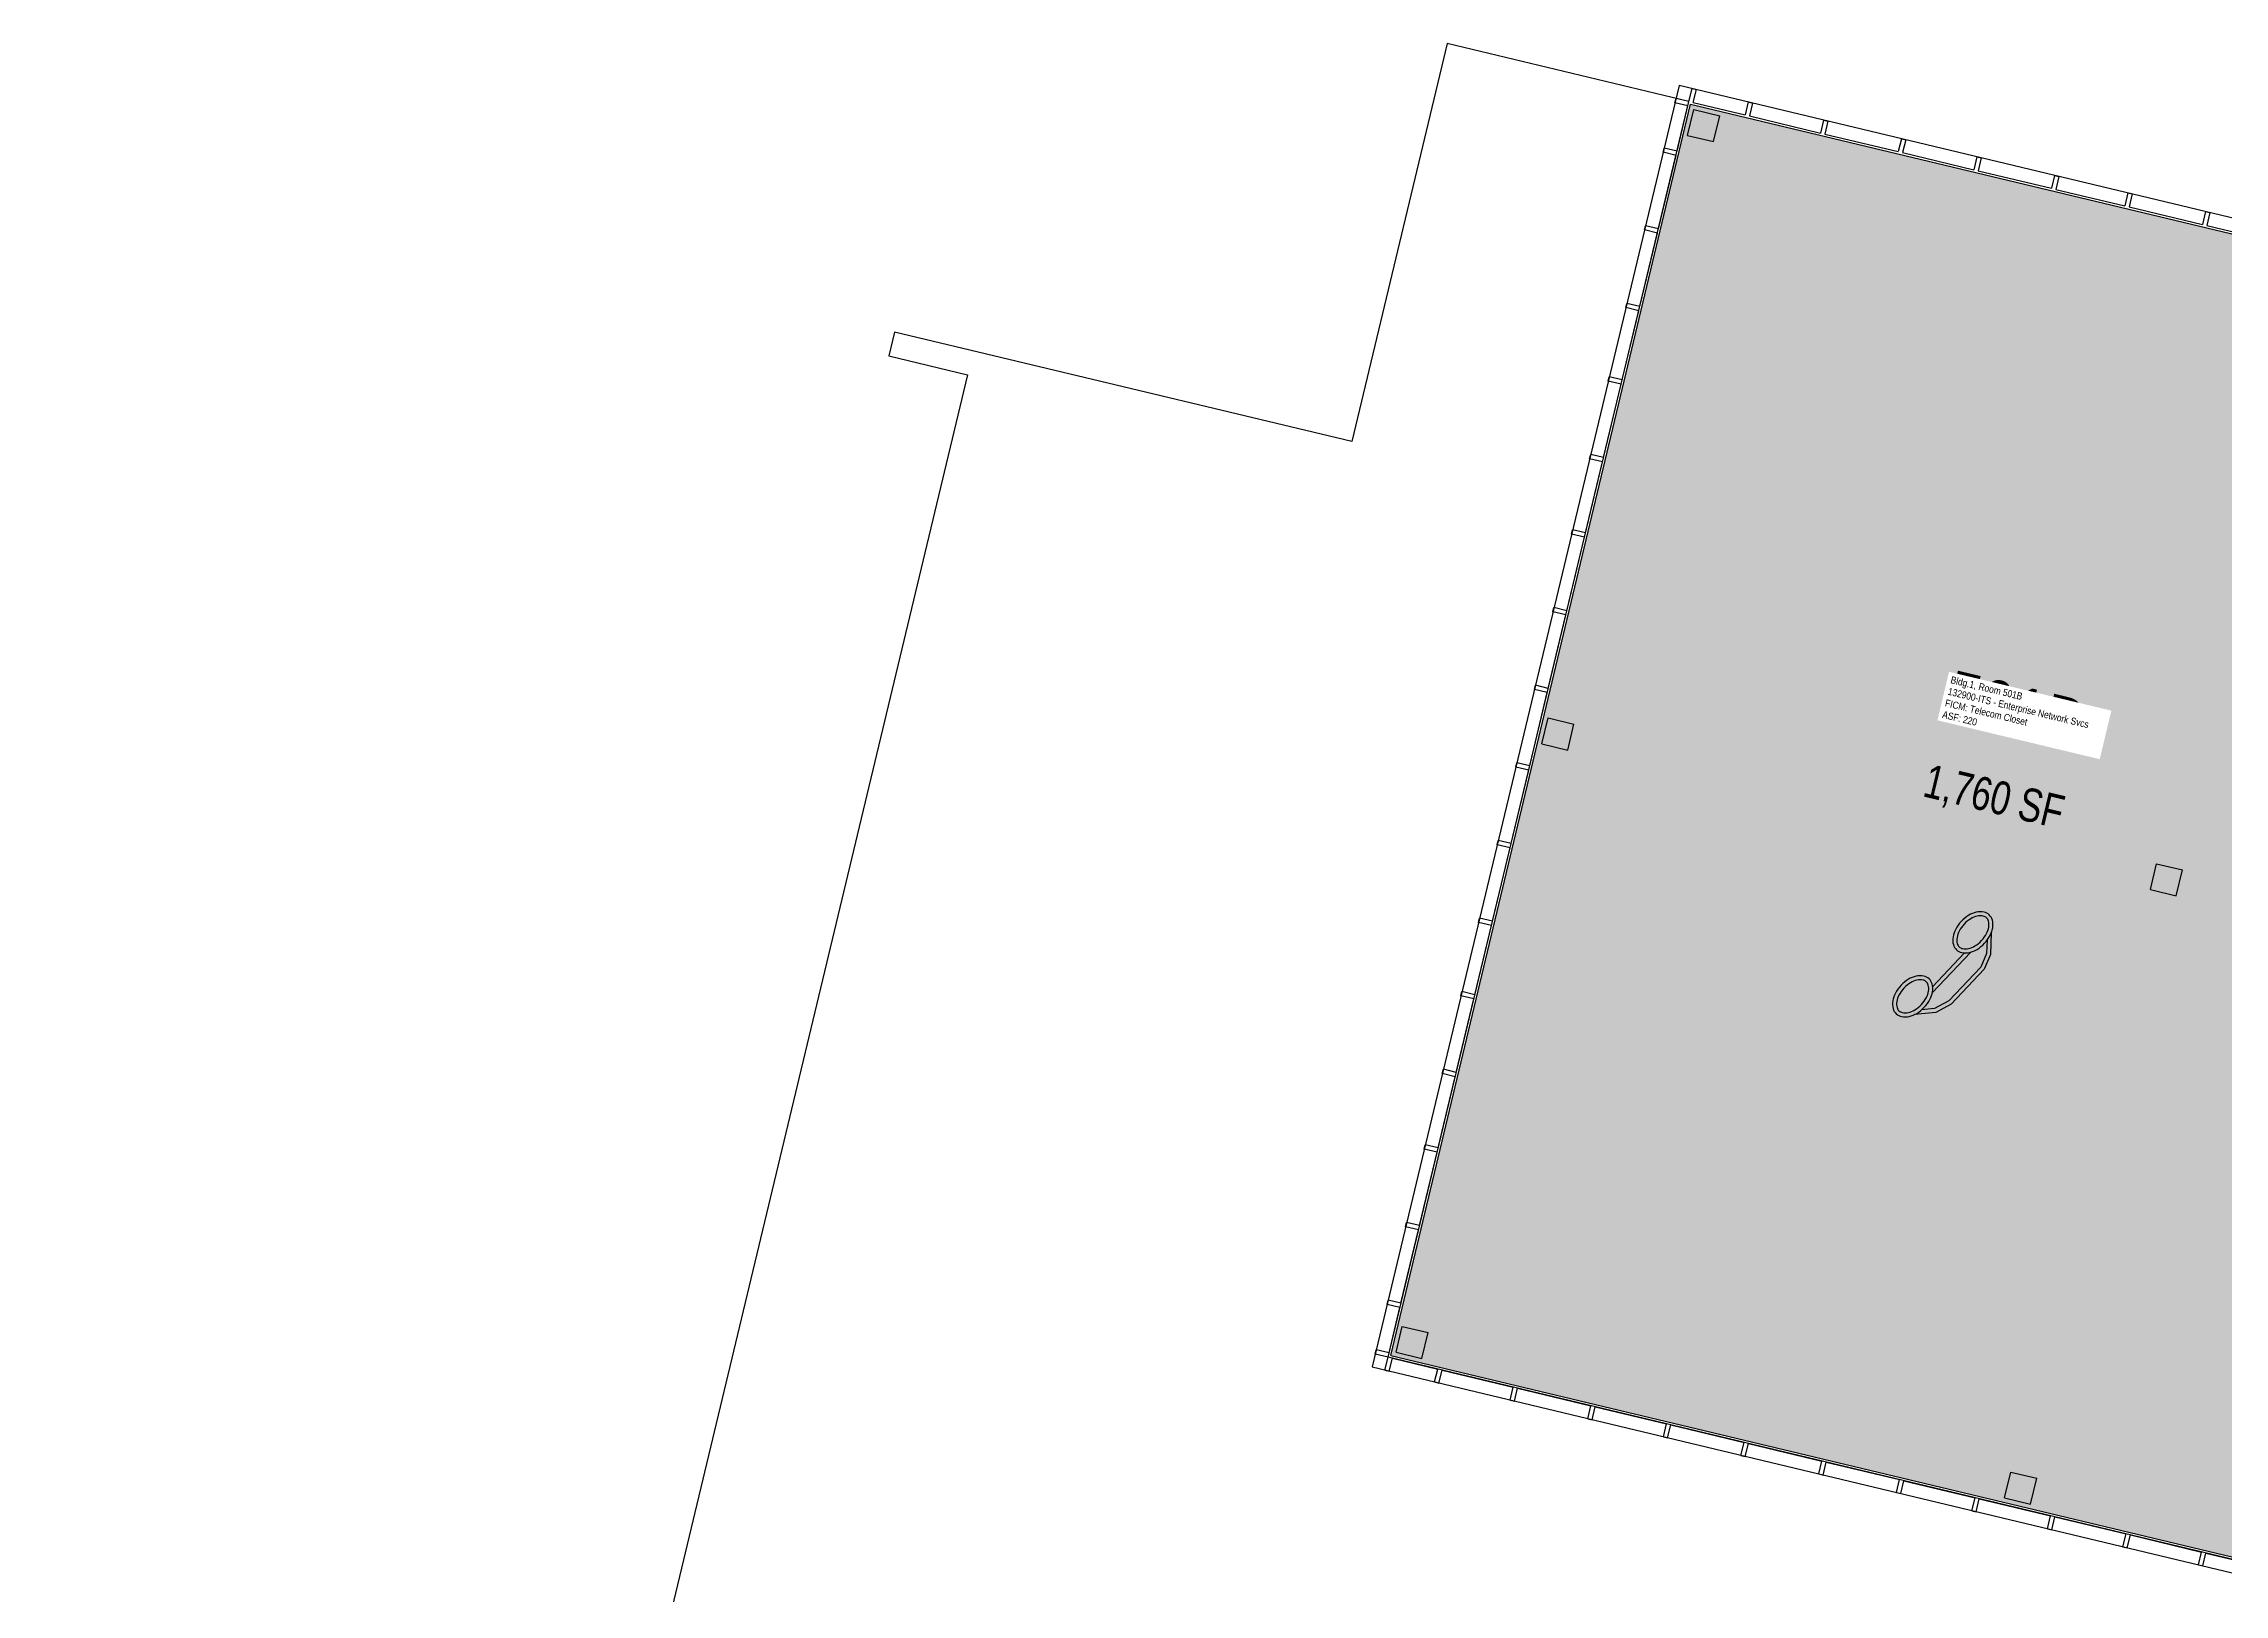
# Model space of a CAD drawing. Header units: inches. Extents: x 69220657 to 69222832, y 27675098 to 27677390.
# Drawn here: x 69220695 to 69221678, y 27676640 to 27677339 of the extents above; entities that cross this region are included whole.
import ezdxf
from ezdxf.enums import TextEntityAlignment as Align

# ---------------------------------------------------------------- set-up
doc = ezdxf.new("R2010")
doc.units = ezdxf.units.IN
doc.header["$LTSCALE"] = 100
doc.header["$MEASUREMENT"] = 0
doc.layers.get('0').update_dxf_attribs({"linetype": 'CONTINUOUS'})
for name, color, linetype in [('A-IDEN-ICON', 4, 'CONTINUOUS'), ('A-IDEN-RNUM', 7, 'CONTINUOUS'), ('A-IDEN-SNUM', 4, 'CONTINUOUS'), ('A-IDEN-VNUM', 4, 'CONTINUOUS'), ('A-ROOF', 2, 'CONTINUOUS'), ('A-WALL', 5, 'CONTINUOUS'), ('AREA-TEXT', 3, 'CONTINUOUS'), ('Rooms-Category-Color', 7, 'CONTINUOUS'), ('Rooms-College-Color', 7, 'CONTINUOUS'), ('Rooms-Department-Color', 7, 'CONTINUOUS'), ('Rooms-Division-Color', 7, 'CONTINUOUS'), ('Rooms-Information', 7, 'CONTINUOUS')]:
    doc.layers.add(name, color=color, linetype=linetype)
doc.styles.add('CP_AREA', font='arial.ttf', dxfattribs={"height": 15})
doc.styles.add('CP_ROOMSNUMBER', font='arial.ttf', dxfattribs={"height": 1})
doc.styles.add('CP_ROOMVNUMBER', font='arial.ttf', dxfattribs={"width": 0.85, "height": 0.075})

# ---------------------------------------------------------------- blocks, each defined once
blk = doc.blocks.new('CPPHONE')
for p, q in [((0.0169, 0.0279), (-0.0182, -0.0329)), ((0.0096, 0.0252), (-0.0196, -0.0252))]:
    blk.add_line(p, q)
for points in [[(0.0364, 0.0572), (0.0417, 0.0308), (0.0382, 0.0108), (0.0082, -0.0411), (-0.0083, -0.0558), (-0.0338, -0.0645)], [(0.0334, 0.047), (0.0366, 0.0307), (0.0334, 0.0126), (0.0043, -0.0379), (-0.0109, -0.0514), (-0.0265, -0.0567)]]:
    blk.add_lwpolyline(points)
for points in [[(0.0288, 0.0786, 0.139889), (0.0216, 0.0804, 0.107118), (0.0122, 0.0781, 0.079812), (0.0039, 0.0722, 0.067459), (-0.0035, 0.0626, 0.067459), (-0.008, 0.0515, 0.079812), (-0.009, 0.0413, 0.107118), (-0.0064, 0.032, 0.139889), (-0.0012, 0.0267, 0.139889), (0.0061, 0.0248, 0.107118), (0.0155, 0.0272, 0.079812), (0.0238, 0.0331, 0.067459), (0.0312, 0.0426, 0.067459), (0.0357, 0.0538, 0.079812), (0.0367, 0.0639, 0.107118), (0.034, 0.0732, 0.139889)], [(0.0263, 0.0743, 0.139889), (0.0218, 0.0754, 0.107118), (0.0144, 0.0736, 0.079812), (0.0074, 0.0686, 0.067459), (0.0008, 0.0601, 0.067459), (-0.0032, 0.0502, 0.079812), (-0.004, 0.0417, 0.107118), (-0.0019, 0.0344, 0.139889), (0.0013, 0.031, 0.139889), (0.0059, 0.0298, 0.107118), (0.0133, 0.0317, 0.079812), (0.0203, 0.0367, 0.067459), (0.0268, 0.0451, 0.067459), (0.0309, 0.055, 0.079812), (0.0317, 0.0636, 0.107118), (0.0296, 0.0709, 0.139889)], [(-0.0262, -0.0167, 0.139889), (-0.0334, -0.0148, 0.107118), (-0.0428, -0.0172, 0.079812), (-0.0511, -0.0231, 0.067459), (-0.0585, -0.0326, 0.067459), (-0.063, -0.0438, 0.079812), (-0.064, -0.0539, 0.107118), (-0.0614, -0.0632, 0.139889), (-0.0562, -0.0686, 0.139889), (-0.0489, -0.0704, 0.107118), (-0.0395, -0.0681, 0.079812), (-0.0312, -0.0622, 0.067459), (-0.0238, -0.0526, 0.067459), (-0.0193, -0.0415, 0.079812), (-0.0183, -0.0313, 0.107118), (-0.021, -0.022, 0.139889)], [(-0.0287, -0.021, 0.139889), (-0.0332, -0.0198, 0.107118), (-0.0406, -0.0217, 0.079812), (-0.0476, -0.0267, 0.067459), (-0.0542, -0.0351, 0.067459), (-0.0582, -0.045, 0.079812), (-0.059, -0.0536, 0.107118), (-0.0569, -0.0609, 0.139889), (-0.0537, -0.0643, 0.139889), (-0.0491, -0.0654, 0.107118), (-0.0417, -0.0636, 0.079812), (-0.0347, -0.0586, 0.067459), (-0.0282, -0.0501, 0.067459), (-0.0241, -0.0402, 0.079812), (-0.0233, -0.0317, 0.107118), (-0.0254, -0.0244, 0.139889)]]:
    blk.add_lwpolyline(points, format="xyb", close=True)

msp = doc.modelspace()

# ---------------------------------------------------------------- hatches: boundary and pattern name
at = {"layer": 'Rooms-Category-Color', "true_color": 0xadadad}
msp.add_hatch(color=253, dxfattribs=at).paths.add_polyline_path([(69221757.61, 27677122.26), (69221973.5, 27677070.54), (69221963.72, 27677029.7), (69221968.58, 27677028.53), (69222038.6, 27677011.76), (69222044.43, 27677010.36), (69222079.85, 27677158.18), (69221437.04, 27677312.17), (69221301.91, 27676748.13), (69221687.74, 27676655.7), (69221709.76, 27676747.6), (69221768.11, 27676733.62), (69221782.08, 27676791.97), (69221684.11, 27676815.44)])
at = {"layer": 'Rooms-College-Color', "true_color": 0x80bc67}
msp.add_hatch(color=83, dxfattribs=at).paths.add_polyline_path([(69221757.61, 27677122.26), (69221973.5, 27677070.54), (69221963.72, 27677029.7), (69221968.58, 27677028.53), (69222038.6, 27677011.76), (69222044.43, 27677010.36), (69222079.85, 27677158.18), (69221437.04, 27677312.17), (69221301.91, 27676748.13), (69221687.74, 27676655.7), (69221709.76, 27676747.6), (69221768.11, 27676733.62), (69221782.08, 27676791.97), (69221684.11, 27676815.44)])
at = {"layer": 'Rooms-Department-Color', "true_color": 0xacacac}
msp.add_hatch(color=253, dxfattribs=at).paths.add_polyline_path([(69221757.61, 27677122.26), (69221973.5, 27677070.54), (69221963.72, 27677029.7), (69221968.58, 27677028.53), (69222038.6, 27677011.76), (69222044.43, 27677010.36), (69222079.85, 27677158.18), (69221437.04, 27677312.17), (69221301.91, 27676748.13), (69221687.74, 27676655.7), (69221709.76, 27676747.6), (69221768.11, 27676733.62), (69221782.08, 27676791.97), (69221684.11, 27676815.44)])
at = {"layer": 'Rooms-Division-Color', "true_color": 0xadadad}
msp.add_hatch(color=253, dxfattribs=at).paths.add_polyline_path([(69221757.61, 27677122.26), (69221973.5, 27677070.54), (69221963.72, 27677029.7), (69221968.58, 27677028.53), (69222038.6, 27677011.76), (69222044.43, 27677010.36), (69222079.85, 27677158.18), (69221437.04, 27677312.17), (69221301.91, 27676748.13), (69221687.74, 27676655.7), (69221709.76, 27676747.6), (69221768.11, 27676733.62), (69221782.08, 27676791.97), (69221684.11, 27676815.44)])

# ---------------------------------------------------------------- linework, layer by layer
at = {"layer": 'A-ROOF'}
msp.add_lwpolyline([(69222294.59, 27675953.5), (69222420.52, 27676479.12), (69221300.71, 27676747.39), (69221436.3, 27677313.38), (69221327.38, 27677339.47), (69221284.39, 27677160.05), (69221078.23, 27677209.44), (69221075.66, 27677198.74), (69221111.16, 27677190.24), (69220694.83, 27675452.41)], dxfattribs=at)
msp.add_lwpolyline([(69221293.48, 27676742.96), (69222693.85, 27676407.47), (69222832.23, 27676985.13), (69221431.86, 27677320.61)], close=True, dxfattribs=at)
at = {"layer": 'A-WALL'}
for p, q in [((69221436.3, 27677313.38), (69221437.7, 27677319.21)), ((69221437.7, 27677319.21), (69221439.64, 27677318.75)), ((69221438.25, 27677312.91), (69221439.64, 27677318.75)), ((69221301.91, 27676748.13), (69221437.04, 27677312.17)), ((69221430, 27677312.83), (69221430.47, 27677314.78)), ((69221435.83, 27677311.43), (69221430, 27677312.83)), ((69221436.3, 27677313.38), (69221430.47, 27677314.78)), ((69221430.94, 27677291.01), (69221435.83, 27677311.43)), ((69221435.72, 27677298.09), (69221438.51, 27677309.76)), ((69221437.04, 27677312.17), (69222823.79, 27676979.95)), ((69221438.25, 27677312.91), (69221461.58, 27677307.32)), ((69221438.51, 27677309.76), (69221450.18, 27677306.97)), ((69221462.98, 27677313.16), (69221461.58, 27677307.32)), ((69221462.98, 27677313.16), (69221464.92, 27677312.69)), ((69221464.92, 27677312.69), (69221463.52, 27677306.86)), ((69221435.72, 27677298.09), (69221447.39, 27677295.3)), ((69221447.39, 27677295.3), (69221450.18, 27677306.97)), ((69221463.52, 27677306.86), (69221495.62, 27677299.17)), ((69221497.01, 27677305), (69221495.62, 27677299.17)), ((69221497.01, 27677305), (69221498.96, 27677304.54)), ((69221498.96, 27677304.54), (69221497.56, 27677298.7)), ((69221497.56, 27677298.7), (69221530.63, 27677290.78)), ((69221422.55, 27677256), (69221430.48, 27677289.07)), ((69221424.64, 27677290.47), (69221425.11, 27677292.41)), ((69221430.48, 27677289.07), (69221424.64, 27677290.47)), ((69221430.94, 27677291.01), (69221425.11, 27677292.41)), ((69221532.02, 27677296.62), (69221530.63, 27677290.78)), ((69221532.02, 27677296.62), (69221533.97, 27677296.15)), ((69221533.97, 27677296.15), (69221532.57, 27677290.32)), ((69221532.57, 27677290.32), (69221564.66, 27677282.63)), ((69221566.06, 27677288.46), (69221564.66, 27677282.63)), ((69221566.06, 27677288.46), (69221568.01, 27677288)), ((69221568.01, 27677288), (69221566.61, 27677282.16)), ((69221566.61, 27677282.16), (69221599.67, 27677274.24)), ((69221601.07, 27677280.08), (69221599.67, 27677274.24)), ((69221601.07, 27677280.08), (69221603.01, 27677279.61)), ((69221603.01, 27677279.61), (69221601.62, 27677273.78)), ((69221601.62, 27677273.78), (69221632.74, 27677266.32)), ((69221634.13, 27677272.15), (69221632.74, 27677266.32)), ((69221634.13, 27677272.15), (69221636.08, 27677271.69)), ((69221636.08, 27677271.69), (69221634.68, 27677265.85)), ((69221634.68, 27677265.85), (69221667.75, 27677257.93)), ((69221669.14, 27677263.77), (69221667.75, 27677257.93)), ((69221669.14, 27677263.77), (69221671.09, 27677263.3)), ((69221671.09, 27677263.3), (69221669.69, 27677257.47)), ((69221414.17, 27677220.99), (69221422.09, 27677254.06)), ((69221416.25, 27677255.46), (69221416.72, 27677257.4)), ((69221422.09, 27677254.06), (69221416.25, 27677255.46)), ((69221422.55, 27677256), (69221416.72, 27677257.4)), ((69221669.69, 27677257.47), (69221700.81, 27677250.01)), ((69221406.25, 27677187.93), (69221413.7, 27677219.05)), ((69221407.87, 27677220.45), (69221408.33, 27677222.39)), ((69221413.7, 27677219.05), (69221407.87, 27677220.45)), ((69221414.17, 27677220.99), (69221408.33, 27677222.39)), ((69221397.86, 27677152.92), (69221405.78, 27677185.98)), ((69221399.95, 27677187.38), (69221400.41, 27677189.33)), ((69221405.78, 27677185.98), (69221399.95, 27677187.38)), ((69221406.25, 27677187.93), (69221400.41, 27677189.33)), ((69221389.7, 27677118.88), (69221397.39, 27677150.98)), ((69221391.56, 27677152.37), (69221392.02, 27677154.32)), ((69221397.39, 27677150.98), (69221391.56, 27677152.37)), ((69221397.86, 27677152.92), (69221392.02, 27677154.32)), ((69221381.32, 27677083.87), (69221389.24, 27677116.94)), ((69221383.4, 27677118.34), (69221383.87, 27677120.28)), ((69221389.24, 27677116.94), (69221383.4, 27677118.34)), ((69221389.7, 27677118.88), (69221383.87, 27677120.28)), ((69221372.93, 27677048.86), (69221380.85, 27677081.93)), ((69221375.02, 27677083.33), (69221375.48, 27677085.27)), ((69221380.85, 27677081.93), (69221375.02, 27677083.33)), ((69221381.32, 27677083.87), (69221375.48, 27677085.27)), ((69221364.54, 27677013.86), (69221372.46, 27677046.92)), ((69221366.63, 27677048.32), (69221367.1, 27677050.26)), ((69221372.46, 27677046.92), (69221366.63, 27677048.32)), ((69221372.93, 27677048.86), (69221367.1, 27677050.26)), ((69221370.02, 27677023.85), (69221372.81, 27677035.52)), ((69221372.81, 27677035.52), (69221384.48, 27677032.73)), ((69221381.69, 27677021.06), (69221384.48, 27677032.73)), ((69221370.02, 27677023.85), (69221381.69, 27677021.06)), ((69221358.24, 27677013.31), (69221358.71, 27677015.25)), ((69221364.08, 27677011.91), (69221358.24, 27677013.31)), ((69221364.54, 27677013.86), (69221358.71, 27677015.25)), ((69221356.16, 27676978.85), (69221364.08, 27677011.91)), ((69221347.77, 27676943.84), (69221355.69, 27676976.9)), ((69221349.86, 27676978.3), (69221350.32, 27676980.24)), ((69221355.69, 27676976.9), (69221349.86, 27676978.3)), ((69221356.16, 27676978.85), (69221350.32, 27676980.24)), ((69221644.26, 27676958.16), (69221647.05, 27676969.83)), ((69221647.05, 27676969.83), (69221658.72, 27676967.03)), ((69221655.93, 27676955.36), (69221658.72, 27676967.03)), ((69221644.26, 27676958.16), (69221655.93, 27676955.36)), ((69221341.47, 27676943.29), (69221341.93, 27676945.23)), ((69221347.77, 27676943.84), (69221341.93, 27676945.23)), ((69221339.85, 27676910.77), (69221347.3, 27676941.89)), ((69221347.3, 27676941.89), (69221341.47, 27676943.29)), ((69221331.46, 27676875.76), (69221339.38, 27676908.83)), ((69221333.55, 27676910.22), (69221334.01, 27676912.17)), ((69221339.38, 27676908.83), (69221333.55, 27676910.22)), ((69221339.85, 27676910.77), (69221334.01, 27676912.17)), ((69221325.16, 27676875.22), (69221325.63, 27676877.16)), ((69221331, 27676873.82), (69221325.16, 27676875.22)), ((69221331.46, 27676875.76), (69221325.63, 27676877.16)), ((69221323.31, 27676841.73), (69221331, 27676873.82)), ((69221314.92, 27676806.72), (69221322.84, 27676839.78)), ((69221317.01, 27676841.18), (69221317.47, 27676843.12)), ((69221322.84, 27676839.78), (69221317.01, 27676841.18)), ((69221323.31, 27676841.73), (69221317.47, 27676843.12)), ((69221308.62, 27676806.17), (69221309.08, 27676808.11)), ((69221314.92, 27676806.72), (69221309.08, 27676808.11)), ((69221306.53, 27676771.71), (69221314.45, 27676804.77)), ((69221314.45, 27676804.77), (69221308.62, 27676806.17)), ((69221300.23, 27676771.16), (69221300.7, 27676773.1)), ((69221306.07, 27676769.76), (69221300.23, 27676771.16)), ((69221306.53, 27676771.71), (69221300.7, 27676773.1)), ((69221301.17, 27676749.34), (69221306.07, 27676769.76)), ((69221304.32, 27676749.61), (69221307.12, 27676761.28)), ((69221307.12, 27676761.28), (69221318.79, 27676758.49)), ((69221315.99, 27676746.82), (69221318.79, 27676758.49)), ((69221294.87, 27676748.79), (69221295.34, 27676750.74)), ((69221300.71, 27676747.39), (69221294.87, 27676748.79)), ((69221301.17, 27676749.34), (69221295.34, 27676750.74)), ((69221299.31, 27676741.56), (69221300.71, 27676747.39)), ((69221300.7, 27676747.4), (69221300.71, 27676747.39)), ((69221301.91, 27676748.14), (69222688.67, 27676415.91)), ((69221304.32, 27676749.61), (69221315.99, 27676746.82)), ((69221299.31, 27676741.56), (69221301.26, 27676741.09)), ((69221301.26, 27676741.09), (69221302.65, 27676746.93)), ((69221302.65, 27676746.93), (69221323.07, 27676742.04)), ((69221321.67, 27676736.2), (69221323.07, 27676742.04)), ((69221323.62, 27676735.74), (69221325.02, 27676741.57)), ((69221325.02, 27676741.57), (69221357.11, 27676733.88)), ((69221321.67, 27676736.2), (69221323.62, 27676735.74)), ((69221355.71, 27676728.05), (69221357.11, 27676733.88)), ((69221355.71, 27676728.05), (69221357.65, 27676727.58)), ((69221357.65, 27676727.58), (69221359.05, 27676733.42)), ((69221359.05, 27676733.42), (69221392.12, 27676725.5)), ((69221390.72, 27676719.66), (69221392.12, 27676725.5)), ((69221390.72, 27676719.66), (69221392.66, 27676719.2)), ((69221392.66, 27676719.2), (69221394.06, 27676725.03)), ((69221394.06, 27676725.03), (69221426.15, 27676717.34)), ((69221424.76, 27676711.51), (69221426.15, 27676717.34)), ((69221424.76, 27676711.51), (69221426.7, 27676711.04)), ((69221426.7, 27676711.04), (69221428.1, 27676716.88)), ((69221428.1, 27676716.88), (69221461.16, 27676708.96)), ((69221459.76, 27676703.12), (69221461.16, 27676708.96)), ((69221461.71, 27676702.65), (69221463.11, 27676708.49)), ((69221463.11, 27676708.49), (69221496.17, 27676700.57)), ((69221459.76, 27676703.12), (69221461.71, 27676702.65)), ((69221494.77, 27676694.73), (69221496.17, 27676700.57)), ((69221496.72, 27676694.27), (69221498.12, 27676700.1)), ((69221498.12, 27676700.1), (69221531.18, 27676692.18)), ((69221494.77, 27676694.73), (69221496.72, 27676694.27)), ((69221529.78, 27676686.35), (69221531.18, 27676692.18)), ((69221531.73, 27676685.88), (69221533.13, 27676691.71)), ((69221533.13, 27676691.71), (69221565.22, 27676684.03)), ((69221578.56, 27676683.92), (69221581.36, 27676695.59)), ((69221581.36, 27676695.59), (69221593.03, 27676692.79)), ((69221590.23, 27676681.12), (69221593.03, 27676692.79)), ((69221529.78, 27676686.35), (69221531.73, 27676685.88)), ((69221563.82, 27676678.19), (69221565.22, 27676684.03)), ((69221563.82, 27676678.19), (69221565.22, 27676684.03)), ((69221565.77, 27676677.73), (69221567.16, 27676683.56)), ((69221565.77, 27676677.73), (69221567.16, 27676683.56)), ((69221567.16, 27676683.56), (69221599.26, 27676675.87)), ((69221578.56, 27676683.92), (69221590.23, 27676681.12)), ((69221563.82, 27676678.19), (69221565.77, 27676677.73)), ((69221563.82, 27676678.19), (69221565.77, 27676677.73)), ((69221597.86, 27676670.04), (69221599.26, 27676675.87)), ((69221597.86, 27676670.04), (69221599.8, 27676669.57)), ((69221599.8, 27676669.57), (69221601.2, 27676675.41)), ((69221601.2, 27676675.41), (69221633.29, 27676667.72)), ((69221631.89, 27676661.88), (69221633.29, 27676667.72)), ((69221631.89, 27676661.88), (69221633.84, 27676661.42)), ((69221633.84, 27676661.42), (69221635.24, 27676667.25)), ((69221635.24, 27676667.25), (69221667.33, 27676659.56)), ((69221665.93, 27676653.73), (69221667.33, 27676659.56)), ((69221667.88, 27676653.26), (69221669.27, 27676659.1)), ((69221669.27, 27676659.1), (69221701.37, 27676651.41)), ((69221665.93, 27676653.73), (69221667.88, 27676653.26))]:
    msp.add_line(p, q, dxfattribs=at)

# ---------------------------------------------------------------- block references
at = {"layer": 'A-IDEN-ICON', "xscale": 360.0000000025632, "yscale": 360.0000000025632, "zscale": 360.0000000025632, "rotation": 346.7236699146944}
msp.add_blockref('CPPHONE', (69221555.06, 27676921.58), dxfattribs=at)

# ---------------------------------------------------------------- texts
at = {"layer": 'A-IDEN-RNUM', "style": 'CP_ROOMSNUMBER', "width": 0.85}
msp.add_text('0501-B0', height=1, rotation=346.52768, dxfattribs=at).set_placement((69221583.14, 27677039.12), align=Align.MIDDLE)
at = {"layer": 'A-IDEN-SNUM', "style": 'CP_ROOMSNUMBER', "width": 0.85}
msp.add_text('00100501B0', height=1, rotation=346.52768, dxfattribs=at).set_placement((69221583.14, 27677039.12), align=Align.MIDDLE)
at = {"layer": 'A-IDEN-VNUM', "style": 'CP_ROOMVNUMBER', "width": 0.85}
msp.add_text('501B', height=22.5, rotation=346.52768, dxfattribs=at).set_placement((69221583.14, 27677039.12), align=Align.MIDDLE)
at = {"layer": 'AREA-TEXT', "style": 'CP_AREA', "width": 0.75}
msp.add_text('1,760 SF', height=15, rotation=346.52768, dxfattribs=at).set_placement((69221573.85, 27677000.19), align=Align.MIDDLE_CENTER)

# ---------------------------------------------------------------- next in the draw order: texts
at = {"layer": 'Rooms-Information', "insert": (69221550.21, 27677035.59), "char_height": 3.2143, "width": 72, "attachment_point": 7, "rotation": 346.52768, "style": 'CP_ROOMVNUMBER', "bg_fill": 3, "box_fill_scale": 1.5, "bg_fill_color": 256, "bg_fill_true_color": 13158600, "bg_fill_transparency": 0}
msp.add_mtext('Bldg.1, Room 501B^M^J132900-ITS - Enterprise Network Svcs^M^JFICM: Telecom Closet^M^JASF: 220', dxfattribs=at)

doc.saveas('drawing.dxf')
